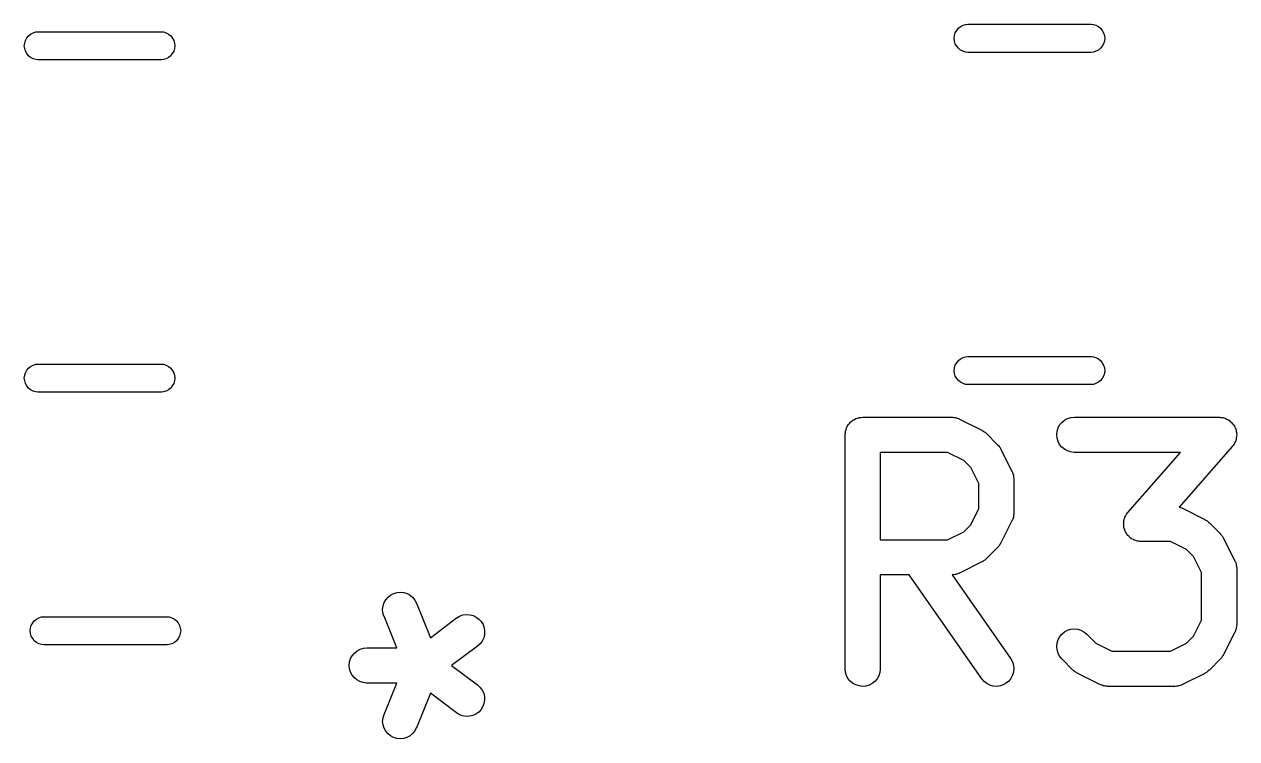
# Model space of a CAD drawing. Extents: x 74.7 to 135.7, y -62.7 to -36.3.
# Drawn here: x 104.68 to 109.86, y -59.25 to -56.2 of the extents above; entities that cross this region are included whole.
import ezdxf

# ---------------------------------------------------------------- set-up
doc = ezdxf.new("R2010")
doc.units = 0
doc.header["$MEASUREMENT"] = 0
doc.layers.add('BLACK', color=7, linetype='CONTINUOUS')

msp = doc.modelspace()

# ---------------------------------------------------------------- linework, layer by layer
at = {"layer": 'BLACK', "linetype": 'CONTINUOUS'}
for p, q in [((104.705, -56.2399), (104.716, -56.2343)), ((104.716, -56.2343), (104.727, -56.2309)), ((104.727, -56.2309), (104.736, -56.23)), ((104.736, -56.23), (105.264, -56.23)), ((105.264, -56.23), (105.273, -56.2309)), ((105.273, -56.2309), (105.284, -56.2343)), ((105.284, -56.2343), (105.295, -56.2399)), ((108.655, -56.2462), (108.658, -56.2349)), ((108.658, -56.2349), (108.664, -56.2245)), ((108.664, -56.2245), (108.671, -56.2154)), ((108.671, -56.2154), (108.68, -56.2079)), ((108.68, -56.2079), (108.691, -56.2023)), ((108.691, -56.2023), (108.702, -56.1989)), ((108.702, -56.1989), (108.711, -56.198)), ((108.711, -56.198), (109.239, -56.198)), ((109.239, -56.198), (109.248, -56.1989)), ((109.248, -56.1989), (109.259, -56.2023)), ((109.259, -56.2023), (109.27, -56.2079)), ((109.27, -56.2079), (109.279, -56.2154)), ((109.279, -56.2154), (109.286, -56.2245)), ((109.286, -56.2245), (109.292, -56.2349)), ((109.292, -56.2349), (109.295, -56.2462)), ((104.678, -56.29), (104.68, -56.2782)), ((104.68, -56.2782), (104.683, -56.2669)), ((104.683, -56.2669), (104.689, -56.2565)), ((104.689, -56.2565), (104.696, -56.2474)), ((104.696, -56.2474), (104.705, -56.2399)), ((105.295, -56.2399), (105.304, -56.2474)), ((105.304, -56.2474), (105.311, -56.2565)), ((105.311, -56.2565), (105.317, -56.2669)), ((105.317, -56.2669), (105.32, -56.2782)), ((105.32, -56.2782), (105.322, -56.29)), ((108.653, -56.258), (108.655, -56.2462)), ((108.655, -56.2698), (108.653, -56.258)), ((108.658, -56.2811), (108.655, -56.2698)), ((108.664, -56.2915), (108.658, -56.2811)), ((109.292, -56.2811), (109.286, -56.2915)), ((109.295, -56.2698), (109.292, -56.2811)), ((109.295, -56.2462), (109.297, -56.258)), ((109.297, -56.258), (109.295, -56.2698)), ((104.68, -56.3018), (104.678, -56.29)), ((104.683, -56.3131), (104.68, -56.3018)), ((104.689, -56.3235), (104.683, -56.3131)), ((104.696, -56.3326), (104.689, -56.3235)), ((104.705, -56.3401), (104.696, -56.3326)), ((105.304, -56.3326), (105.295, -56.3401)), ((105.311, -56.3235), (105.304, -56.3326)), ((105.317, -56.3131), (105.311, -56.3235)), ((105.32, -56.3018), (105.317, -56.3131)), ((105.322, -56.29), (105.32, -56.3018)), ((108.671, -56.3006), (108.664, -56.2915)), ((108.68, -56.3081), (108.671, -56.3006)), ((108.691, -56.3137), (108.68, -56.3081)), ((108.702, -56.3171), (108.691, -56.3137)), ((108.711, -56.318), (108.702, -56.3171)), ((109.239, -56.318), (108.711, -56.318)), ((109.248, -56.3171), (109.239, -56.318)), ((109.259, -56.3137), (109.248, -56.3171)), ((109.27, -56.3081), (109.259, -56.3137)), ((109.279, -56.3006), (109.27, -56.3081)), ((109.286, -56.2915), (109.279, -56.3006)), ((104.716, -56.3457), (104.705, -56.3401)), ((104.727, -56.3491), (104.716, -56.3457)), ((104.736, -56.35), (104.727, -56.3491)), ((105.264, -56.35), (104.736, -56.35)), ((105.273, -56.3491), (105.264, -56.35)), ((105.284, -56.3457), (105.273, -56.3491)), ((105.295, -56.3401), (105.284, -56.3457)), ((108.671, -57.6354), (108.68, -57.6279)), ((108.68, -57.6279), (108.691, -57.6223)), ((108.691, -57.6223), (108.702, -57.6189)), ((108.702, -57.6189), (108.711, -57.618)), ((108.711, -57.618), (109.239, -57.618)), ((109.239, -57.618), (109.248, -57.6189)), ((109.248, -57.6189), (109.259, -57.6223)), ((109.259, -57.6223), (109.27, -57.6279)), ((109.27, -57.6279), (109.279, -57.6354)), ((104.683, -57.6869), (104.689, -57.6765)), ((104.689, -57.6765), (104.696, -57.6674)), ((104.696, -57.6674), (104.705, -57.6599)), ((104.705, -57.6599), (104.716, -57.6543)), ((104.716, -57.6543), (104.727, -57.6509)), ((104.727, -57.6509), (104.736, -57.65)), ((104.736, -57.65), (105.264, -57.65)), ((105.264, -57.65), (105.273, -57.6509)), ((105.273, -57.6509), (105.284, -57.6543)), ((105.284, -57.6543), (105.295, -57.6599)), ((105.295, -57.6599), (105.304, -57.6674)), ((105.304, -57.6674), (105.311, -57.6765)), ((105.311, -57.6765), (105.317, -57.6869)), ((108.653, -57.678), (108.655, -57.6662)), ((108.655, -57.6898), (108.653, -57.678)), ((108.655, -57.6662), (108.658, -57.6549)), ((108.658, -57.6549), (108.664, -57.6445)), ((108.664, -57.6445), (108.671, -57.6354)), ((109.279, -57.6354), (109.286, -57.6445)), ((109.286, -57.6445), (109.292, -57.6549)), ((109.292, -57.6549), (109.295, -57.6662)), ((109.295, -57.6662), (109.297, -57.678)), ((109.297, -57.678), (109.295, -57.6898)), ((104.678, -57.71), (104.68, -57.6982)), ((104.68, -57.7218), (104.678, -57.71)), ((104.68, -57.6982), (104.683, -57.6869)), ((104.683, -57.7331), (104.68, -57.7218)), ((104.689, -57.7435), (104.683, -57.7331)), ((105.317, -57.7331), (105.311, -57.7435)), ((105.317, -57.6869), (105.32, -57.6982)), ((105.32, -57.7218), (105.317, -57.7331)), ((105.32, -57.6982), (105.322, -57.71)), ((105.322, -57.71), (105.32, -57.7218)), ((108.658, -57.7011), (108.655, -57.6898)), ((108.664, -57.7115), (108.658, -57.7011)), ((108.671, -57.7206), (108.664, -57.7115)), ((108.68, -57.7281), (108.671, -57.7206)), ((108.691, -57.7337), (108.68, -57.7281)), ((108.702, -57.7371), (108.691, -57.7337)), ((108.711, -57.738), (108.702, -57.7371)), ((109.239, -57.738), (108.711, -57.738)), ((109.248, -57.7371), (109.239, -57.738)), ((109.259, -57.7337), (109.248, -57.7371)), ((109.27, -57.7281), (109.259, -57.7337)), ((109.279, -57.7206), (109.27, -57.7281)), ((109.286, -57.7115), (109.279, -57.7206)), ((109.292, -57.7011), (109.286, -57.7115)), ((109.295, -57.6898), (109.292, -57.7011)), ((104.696, -57.7526), (104.689, -57.7435)), ((104.705, -57.7601), (104.696, -57.7526)), ((104.716, -57.7657), (104.705, -57.7601)), ((104.727, -57.7691), (104.716, -57.7657)), ((104.736, -57.77), (104.727, -57.7691)), ((105.264, -57.77), (104.736, -57.77)), ((105.273, -57.7691), (105.264, -57.77)), ((105.284, -57.7657), (105.273, -57.7691)), ((105.295, -57.7601), (105.284, -57.7657)), ((105.304, -57.7526), (105.295, -57.7601)), ((105.311, -57.7435), (105.304, -57.7526)), ((108.215, -57.8944), (108.22, -57.8899)), ((108.22, -57.8899), (108.221, -57.8898)), ((108.221, -57.8896), (108.227, -57.8864)), ((108.221, -57.8898), (108.221, -57.8896)), ((108.227, -57.8864), (108.233, -57.883)), ((108.233, -57.883), (108.234, -57.883)), ((108.234, -57.8828), (108.241, -57.8808)), ((108.234, -57.883), (108.234, -57.8828)), ((108.241, -57.8808), (108.247, -57.8788)), ((108.247, -57.8788), (108.248, -57.8788)), ((108.248, -57.8787), (108.255, -57.8781)), ((108.248, -57.8788), (108.248, -57.8787)), ((108.255, -57.8781), (108.262, -57.8774)), ((108.262, -57.8774), (108.643, -57.8774)), ((108.643, -57.8774), (108.644, -57.8774)), ((108.644, -57.8774), (108.646, -57.8776)), ((108.646, -57.8776), (108.648, -57.8776)), ((108.648, -57.8776), (108.653, -57.8784)), ((108.653, -57.8784), (108.658, -57.879)), ((108.658, -57.879), (108.661, -57.8797)), ((108.661, -57.8797), (108.663, -57.8801)), ((108.663, -57.8801), (108.668, -57.8819)), ((108.668, -57.8819), (108.672, -57.8834)), ((108.672, -57.8834), (108.674, -57.8845)), ((108.674, -57.8845), (108.676, -57.8853)), ((108.676, -57.8853), (108.772, -57.9329)), ((109.114, -57.8992), (109.125, -57.8899)), ((109.125, -57.8899), (109.138, -57.883)), ((109.138, -57.883), (109.152, -57.8788)), ((109.152, -57.8788), (109.167, -57.8774)), ((109.167, -57.8774), (109.786, -57.8774)), ((109.786, -57.8774), (109.787, -57.8774)), ((109.787, -57.8774), (109.791, -57.8779)), ((109.791, -57.8779), (109.796, -57.8781)), ((109.796, -57.8781), (109.799, -57.8787)), ((109.799, -57.8787), (109.801, -57.879)), ((109.801, -57.879), (109.806, -57.8804)), ((109.806, -57.8804), (109.81, -57.8815)), ((109.81, -57.8815), (109.813, -57.8826)), ((109.813, -57.8826), (109.815, -57.8834)), ((109.815, -57.8834), (109.819, -57.8857)), ((109.819, -57.8857), (109.824, -57.8877)), ((109.824, -57.8877), (109.826, -57.8892)), ((109.826, -57.8892), (109.828, -57.8905)), ((109.828, -57.8905), (109.832, -57.8935)), ((109.832, -57.8935), (109.835, -57.8963)), ((108.187, -57.9513), (108.188, -57.9443)), ((108.188, -57.9373), (108.189, -57.937)), ((108.188, -57.9443), (108.188, -57.9373)), ((108.189, -57.9368), (108.191, -57.9301)), ((108.189, -57.937), (108.189, -57.9368)), ((108.191, -57.9301), (108.193, -57.9233)), ((108.193, -57.9228), (108.196, -57.9166)), ((108.193, -57.9231), (108.193, -57.9228)), ((108.193, -57.9233), (108.193, -57.9231)), ((108.196, -57.9166), (108.2, -57.9104)), ((108.2, -57.91), (108.205, -57.9046)), ((108.2, -57.9102), (108.2, -57.91)), ((108.2, -57.9104), (108.2, -57.9102)), ((108.205, -57.9046), (108.209, -57.8992)), ((108.209, -57.8988), (108.215, -57.8944)), ((108.209, -57.899), (108.209, -57.8988)), ((108.209, -57.8992), (108.209, -57.899)), ((108.772, -57.9329), (108.773, -57.9334)), ((108.773, -57.9334), (108.776, -57.9357)), ((108.776, -57.9357), (108.78, -57.9377)), ((108.78, -57.9377), (108.782, -57.9397)), ((108.782, -57.9397), (108.785, -57.9414)), ((108.785, -57.9414), (108.788, -57.9443)), ((108.788, -57.9443), (108.791, -57.947)), ((109.092, -57.9519), (109.093, -57.9373)), ((109.093, -57.9373), (109.098, -57.9233)), ((109.098, -57.9233), (109.104, -57.9104)), ((109.104, -57.9104), (109.114, -57.8992)), ((109.835, -57.8963), (109.837, -57.8982)), ((109.837, -57.8982), (109.839, -57.8999)), ((109.839, -57.8999), (109.842, -57.9036)), ((109.842, -57.9036), (109.845, -57.907)), ((109.845, -57.907), (109.847, -57.9093)), ((109.847, -57.9093), (109.848, -57.9113)), ((109.848, -57.9113), (109.851, -57.9155)), ((109.851, -57.9155), (109.853, -57.9195)), ((109.853, -57.9195), (109.854, -57.922)), ((109.854, -57.922), (109.855, -57.9243)), ((109.855, -57.9243), (109.857, -57.9288)), ((109.857, -57.9288), (109.858, -57.9332)), ((109.858, -57.9332), (109.859, -57.9358)), ((109.859, -57.9358), (109.859, -57.9383)), ((109.859, -57.9383), (109.86, -57.943)), ((109.86, -57.943), (109.861, -57.9477)), ((108.187, -57.9518), (108.187, -57.9513)), ((108.187, -57.9519), (108.187, -57.9518)), ((108.187, -57.9524), (108.187, -57.9519)), ((108.187, -57.9519), (108.187, -57.9519)), ((108.187, -58.9524), (108.187, -57.9524)), ((108.791, -57.947), (108.839, -57.9946)), ((108.839, -57.9946), (108.839, -57.9953)), ((108.839, -57.9953), (108.842, -57.9986)), ((109.093, -57.9664), (109.092, -57.9519)), ((109.097, -57.9805), (109.093, -57.9664)), ((109.104, -57.9934), (109.097, -57.9805)), ((109.113, -58.0049), (109.104, -57.9934)), ((109.848, -57.9943), (109.845, -57.9979)), ((109.849, -57.992), (109.848, -57.9943)), ((109.851, -57.9899), (109.849, -57.992)), ((109.853, -57.9856), (109.851, -57.9899)), ((109.855, -57.9814), (109.853, -57.9856)), ((109.856, -57.9789), (109.855, -57.9814)), ((109.857, -57.9765), (109.856, -57.9789)), ((109.858, -57.972), (109.857, -57.9765)), ((109.859, -57.9675), (109.858, -57.972)), ((109.86, -57.9623), (109.859, -57.9648)), ((109.859, -57.9648), (109.859, -57.9675)), ((109.861, -57.9477), (109.86, -57.9503)), ((109.86, -57.9503), (109.861, -57.9529)), ((109.861, -57.9529), (109.86, -57.9576)), ((109.86, -57.9576), (109.86, -57.9623)), ((108.337, -58.0274), (108.337, -58.4012)), ((108.625, -58.0274), (108.337, -58.0274)), ((108.694, -58.0616), (108.625, -58.0274)), ((108.842, -57.9986), (108.845, -58.0017)), ((108.845, -58.0017), (108.847, -58.0043)), ((108.847, -58.0043), (108.849, -58.0068)), ((108.849, -58.0068), (108.851, -58.0105)), ((108.851, -58.0105), (108.853, -58.0141)), ((108.853, -58.0141), (108.9, -58.1093)), ((109.124, -58.0143), (109.113, -58.0049)), ((109.137, -58.0213), (109.124, -58.0143)), ((109.151, -58.0257), (109.137, -58.0213)), ((109.166, -58.0274), (109.151, -58.0257)), ((109.167, -58.0274), (109.166, -58.0274)), ((109.62, -58.0274), (109.167, -58.0274)), ((109.396, -58.2839), (109.62, -58.0274)), ((109.842, -58.0018), (109.615, -58.2611)), ((109.845, -57.9979), (109.842, -58.0018)), ((108.724, -58.092), (108.694, -58.0616)), ((108.758, -58.1606), (108.724, -58.092)), ((108.9, -58.1093), (108.901, -58.1103)), ((108.901, -58.1103), (108.902, -58.1123)), ((108.902, -58.1123), (108.903, -58.1143)), ((108.903, -58.1143), (108.904, -58.1192)), ((108.904, -58.1192), (108.906, -58.124)), ((108.906, -58.124), (108.906, -58.1262)), ((108.906, -58.1262), (108.907, -58.1283)), ((108.907, -58.1283), (108.907, -58.1334)), ((108.907, -58.1334), (108.908, -58.1385)), ((108.908, -58.1385), (108.908, -58.1407)), ((108.908, -58.1407), (108.908, -58.1429)), ((108.908, -58.1429), (108.908, -58.2857)), ((108.758, -58.268), (108.758, -58.1606)), ((108.724, -58.3365), (108.758, -58.268)), ((108.906, -58.3056), (108.904, -58.3104)), ((108.907, -58.3013), (108.906, -58.3034)), ((108.906, -58.3034), (108.906, -58.3056)), ((108.908, -58.2912), (108.907, -58.2962)), ((108.907, -58.2962), (108.907, -58.3013)), ((108.908, -58.2857), (108.908, -58.2868)), ((108.908, -58.2868), (108.908, -58.289)), ((108.908, -58.289), (108.908, -58.2912)), ((109.381, -58.3092), (109.382, -58.3068)), ((109.382, -58.3068), (109.383, -58.3043)), ((109.383, -58.3043), (109.385, -58.3001)), ((109.385, -58.3001), (109.387, -58.2958)), ((109.387, -58.2958), (109.389, -58.2937)), ((109.389, -58.2937), (109.39, -58.2914)), ((109.39, -58.2914), (109.393, -58.2878)), ((109.393, -58.2878), (109.396, -58.2839)), ((109.615, -58.2611), (109.62, -58.2629)), ((109.62, -58.2629), (109.625, -58.2644)), ((109.625, -58.2644), (109.627, -58.2655)), ((109.627, -58.2655), (109.629, -58.2663)), ((109.629, -58.2663), (109.724, -58.3139)), ((108.694, -58.3669), (108.724, -58.3365)), ((108.9, -58.3193), (108.853, -58.4145)), ((108.901, -58.3172), (108.9, -58.3193)), ((108.902, -58.3153), (108.901, -58.3172)), ((108.904, -58.3104), (108.902, -58.3153)), ((109.377, -58.3328), (109.378, -58.3281)), ((109.378, -58.3354), (109.377, -58.3328)), ((109.378, -58.3234), (109.379, -58.3209)), ((109.378, -58.3281), (109.378, -58.3234)), ((109.378, -58.3381), (109.378, -58.3354)), ((109.378, -58.3427), (109.378, -58.3381)), ((109.379, -58.3474), (109.378, -58.3427)), ((109.379, -58.3183), (109.38, -58.3138)), ((109.379, -58.3209), (109.379, -58.3183)), ((109.379, -58.3499), (109.379, -58.3474)), ((109.38, -58.3525), (109.379, -58.3499)), ((109.38, -58.3138), (109.381, -58.3092)), ((109.382, -58.3569), (109.38, -58.3525)), ((109.383, -58.3614), (109.382, -58.3569)), ((109.724, -58.3139), (109.725, -58.3143)), ((109.725, -58.3143), (109.728, -58.3166)), ((109.728, -58.3166), (109.732, -58.3186)), ((109.732, -58.3186), (109.735, -58.3206)), ((109.735, -58.3206), (109.737, -58.3223)), ((109.737, -58.3223), (109.74, -58.3252)), ((109.74, -58.3252), (109.744, -58.3279)), ((109.744, -58.3279), (109.791, -58.3755)), ((108.337, -58.4012), (108.625, -58.4012)), ((108.625, -58.4012), (108.694, -58.3669)), ((109.384, -58.3638), (109.383, -58.3614)), ((109.385, -58.3662), (109.384, -58.3638)), ((109.387, -58.3702), (109.385, -58.3662)), ((109.39, -58.3744), (109.387, -58.3702)), ((109.391, -58.3764), (109.39, -58.3744)), ((109.393, -58.3787), (109.391, -58.3764)), ((109.396, -58.3821), (109.393, -58.3787)), ((109.399, -58.3858), (109.396, -58.3821)), ((109.401, -58.3875), (109.399, -58.3858)), ((109.403, -58.3894), (109.401, -58.3875)), ((109.406, -58.3922), (109.403, -58.3894)), ((109.41, -58.3952), (109.406, -58.3922)), ((109.412, -58.3965), (109.41, -58.3952)), ((109.414, -58.398), (109.412, -58.3965)), ((109.419, -58.4), (109.414, -58.398)), ((109.423, -58.4023), (109.419, -58.4)), ((109.425, -58.4031), (109.423, -58.4023)), ((109.428, -58.4042), (109.425, -58.4031)), ((109.432, -58.4053), (109.428, -58.4042)), ((109.437, -58.4067), (109.432, -58.4053)), ((109.439, -58.407), (109.437, -58.4067)), ((109.442, -58.4076), (109.439, -58.407)), ((109.447, -58.4078), (109.442, -58.4076)), ((109.451, -58.4083), (109.447, -58.4078)), ((109.452, -58.4083), (109.451, -58.4083)), ((109.578, -58.4083), (109.452, -58.4083)), ((109.646, -58.4426), (109.578, -58.4083)), ((109.791, -58.3755), (109.792, -58.3763)), ((109.792, -58.3763), (109.794, -58.3796)), ((109.794, -58.3796), (109.797, -58.3826)), ((109.797, -58.3826), (109.799, -58.3853)), ((109.799, -58.3853), (109.801, -58.3877)), ((109.801, -58.3877), (109.803, -58.3915)), ((109.803, -58.3915), (109.805, -58.395)), ((109.805, -58.395), (109.853, -58.4903)), ((108.839, -58.434), (108.791, -58.4816)), ((108.841, -58.4307), (108.839, -58.434)), ((108.844, -58.4277), (108.841, -58.4307)), ((108.846, -58.4251), (108.844, -58.4277)), ((108.848, -58.4227), (108.846, -58.4251)), ((108.85, -58.419), (108.848, -58.4227)), ((108.852, -58.4154), (108.85, -58.419)), ((108.853, -58.4145), (108.852, -58.4154)), ((109.676, -58.473), (109.646, -58.4426)), ((108.772, -58.4957), (108.676, -58.5433)), ((108.775, -58.4934), (108.772, -58.4957)), ((108.779, -58.4915), (108.775, -58.4934)), ((108.781, -58.4895), (108.779, -58.4915)), ((108.784, -58.4879), (108.781, -58.4895)), ((108.787, -58.485), (108.784, -58.4879)), ((108.79, -58.4823), (108.787, -58.485)), ((108.791, -58.4816), (108.79, -58.4823)), ((109.711, -58.5415), (109.676, -58.473)), ((109.853, -58.4903), (109.853, -58.4912)), ((109.853, -58.4912), (109.854, -58.4933)), ((109.854, -58.4933), (109.855, -58.4952)), ((109.855, -58.4952), (109.857, -58.5001)), ((109.857, -58.5001), (109.858, -58.5049)), ((109.858, -58.5049), (109.859, -58.5071)), ((109.859, -58.5071), (109.859, -58.5092)), ((109.859, -58.5092), (109.86, -58.5143)), ((109.86, -58.5143), (109.861, -58.5194)), ((108.461, -58.5512), (108.337, -58.5512)), ((108.337, -58.5512), (108.337, -58.9524)), ((108.772, -58.9954), (108.461, -58.5512)), ((108.645, -58.551), (108.644, -58.5511)), ((108.644, -58.5511), (108.895, -58.9094)), ((108.647, -58.5511), (108.645, -58.551)), ((108.652, -58.5503), (108.647, -58.5511)), ((108.657, -58.5498), (108.652, -58.5503)), ((108.66, -58.5491), (108.657, -58.5498)), ((108.662, -58.5488), (108.66, -58.5491)), ((108.667, -58.547), (108.662, -58.5488)), ((108.671, -58.5455), (108.667, -58.547)), ((108.673, -58.5445), (108.671, -58.5455)), ((108.675, -58.5437), (108.673, -58.5445)), ((108.676, -58.5433), (108.675, -58.5437)), ((109.711, -58.7442), (109.711, -58.5415)), ((109.861, -58.5194), (109.86, -58.5216)), ((109.86, -58.5216), (109.861, -58.5238)), ((109.861, -58.5238), (109.861, -58.7619)), ((106.212, -58.6836), (106.217, -58.6697)), ((106.217, -58.6697), (106.224, -58.657)), ((106.224, -58.657), (106.233, -58.6459)), ((106.233, -58.6459), (106.245, -58.6368)), ((106.245, -58.6368), (106.258, -58.6302)), ((106.258, -58.6302), (106.272, -58.6262)), ((106.272, -58.6262), (106.287, -58.625)), ((106.287, -58.625), (106.301, -58.6267)), ((106.301, -58.6267), (106.315, -58.6312)), ((106.315, -58.6312), (106.328, -58.6383)), ((106.328, -58.6383), (106.339, -58.6477)), ((106.339, -58.6477), (106.348, -58.6591)), ((106.348, -58.6591), (106.355, -58.6721)), ((106.21, -58.6982), (106.212, -58.6836)), ((106.211, -58.7128), (106.21, -58.6982)), ((106.215, -58.7269), (106.211, -58.7128)), ((106.355, -58.6721), (106.414, -58.8194)), ((106.539, -58.7272), (106.553, -58.7224)), ((106.553, -58.7224), (106.568, -58.7203)), ((106.568, -58.7203), (106.582, -58.7211)), ((106.582, -58.7211), (106.597, -58.7247)), ((104.705, -58.7782), (104.708, -58.7669)), ((104.708, -58.7669), (104.714, -58.7565)), ((104.714, -58.7565), (104.721, -58.7474)), ((104.721, -58.7474), (104.73, -58.7399)), ((104.73, -58.7399), (104.741, -58.7343)), ((104.741, -58.7343), (104.752, -58.7309)), ((104.752, -58.7309), (104.761, -58.73)), ((104.761, -58.73), (105.289, -58.73)), ((105.289, -58.73), (105.298, -58.7309)), ((105.298, -58.7309), (105.309, -58.7343)), ((105.309, -58.7343), (105.32, -58.7399)), ((105.32, -58.7399), (105.329, -58.7474)), ((105.329, -58.7474), (105.336, -58.7565)), ((105.336, -58.7565), (105.342, -58.7669)), ((105.342, -58.7669), (105.345, -58.7782)), ((106.216, -58.7279), (106.215, -58.7269)), ((106.27, -58.8631), (106.216, -58.7279)), ((106.414, -58.8194), (106.526, -58.7352)), ((106.526, -58.7352), (106.527, -58.7346)), ((106.527, -58.7346), (106.539, -58.7272)), ((106.597, -58.7247), (106.61, -58.731)), ((106.61, -58.731), (106.621, -58.7398)), ((106.621, -58.7398), (106.631, -58.7507)), ((106.631, -58.7507), (106.639, -58.7632)), ((106.639, -58.7632), (106.644, -58.777)), ((109.676, -58.8127), (109.711, -58.7442)), ((109.86, -58.7724), (109.859, -58.7775)), ((109.861, -58.763), (109.86, -58.7651)), ((109.86, -58.7651), (109.861, -58.7674)), ((109.861, -58.7674), (109.86, -58.7724)), ((109.861, -58.7619), (109.861, -58.763)), ((104.703, -58.79), (104.705, -58.7782)), ((104.705, -58.8018), (104.703, -58.79)), ((104.708, -58.8131), (104.705, -58.8018)), ((104.714, -58.8235), (104.708, -58.8131)), ((104.721, -58.8326), (104.714, -58.8235)), ((105.336, -58.8235), (105.329, -58.8326)), ((105.342, -58.8131), (105.336, -58.8235)), ((105.345, -58.8018), (105.342, -58.8131)), ((105.345, -58.7782), (105.347, -58.79)), ((105.347, -58.79), (105.345, -58.8018)), ((106.642, -58.8203), (106.635, -58.8336)), ((106.645, -58.8061), (106.642, -58.8203)), ((106.644, -58.777), (106.646, -58.7915)), ((106.646, -58.7915), (106.645, -58.8061)), ((109.098, -58.8278), (109.105, -58.815)), ((109.105, -58.815), (109.114, -58.8037)), ((109.114, -58.8037), (109.125, -58.7945)), ((109.125, -58.7945), (109.138, -58.7877)), ((109.138, -58.7877), (109.152, -58.7835)), ((109.152, -58.7835), (109.167, -58.7821)), ((109.167, -58.7821), (109.181, -58.7836)), ((109.181, -58.7836), (109.195, -58.7879)), ((109.195, -58.7879), (109.208, -58.7948)), ((109.208, -58.7948), (109.22, -58.8041)), ((109.22, -58.8041), (109.259, -58.8431)), ((109.646, -58.8431), (109.676, -58.8127)), ((109.853, -58.7954), (109.805, -58.8907)), ((109.854, -58.7934), (109.853, -58.7954)), ((109.855, -58.7914), (109.854, -58.7934)), ((109.856, -58.7866), (109.855, -58.7914)), ((109.858, -58.7818), (109.856, -58.7866)), ((109.859, -58.7775), (109.858, -58.7796)), ((109.858, -58.7796), (109.858, -58.7818)), ((104.73, -58.8401), (104.721, -58.8326)), ((104.741, -58.8457), (104.73, -58.8401)), ((104.752, -58.8491), (104.741, -58.8457)), ((104.761, -58.85), (104.752, -58.8491)), ((105.289, -58.85), (104.761, -58.85)), ((105.298, -58.8491), (105.289, -58.85)), ((105.309, -58.8457), (105.298, -58.8491)), ((105.32, -58.8401), (105.309, -58.8457)), ((105.329, -58.8326), (105.32, -58.8401)), ((106.09, -58.8849), (106.101, -58.8756)), ((106.101, -58.8756), (106.114, -58.8688)), ((106.114, -58.8688), (106.128, -58.8645)), ((106.128, -58.8645), (106.142, -58.8631)), ((106.142, -58.8631), (106.27, -58.8631)), ((106.616, -58.8552), (106.505, -58.9381)), ((106.627, -58.8454), (106.616, -58.8552)), ((106.635, -58.8336), (106.627, -58.8454)), ((109.092, -58.8564), (109.093, -58.8418)), ((109.093, -58.8709), (109.092, -58.8564)), ((109.093, -58.8418), (109.098, -58.8278)), ((109.097, -58.885), (109.093, -58.8709)), ((109.259, -58.8431), (109.327, -58.8774)), ((109.327, -58.8774), (109.578, -58.8774)), ((109.578, -58.8774), (109.646, -58.8431)), ((106.067, -58.9376), (106.069, -58.923)), ((106.069, -58.923), (106.073, -58.909)), ((106.073, -58.909), (106.08, -58.8962)), ((106.08, -58.8962), (106.09, -58.8849)), ((108.895, -58.9094), (108.895, -58.9102)), ((108.895, -58.9102), (108.902, -58.9231)), ((108.902, -58.9231), (108.907, -58.9371)), ((109.104, -58.898), (109.097, -58.885)), ((109.113, -58.9094), (109.104, -58.898)), ((109.114, -58.9102), (109.113, -58.9094)), ((109.161, -58.9578), (109.114, -58.9102)), ((109.791, -58.9102), (109.744, -58.9578)), ((109.794, -58.9069), (109.791, -58.9102)), ((109.797, -58.9039), (109.794, -58.9069)), ((109.798, -58.9013), (109.797, -58.9039)), ((109.8, -58.8989), (109.798, -58.9013)), ((109.802, -58.8952), (109.8, -58.8989)), ((109.805, -58.8916), (109.802, -58.8952)), ((109.805, -58.8907), (109.805, -58.8916)), ((106.069, -58.9521), (106.067, -58.9376)), ((106.073, -58.9662), (106.069, -58.9521)), ((106.08, -58.9792), (106.073, -58.9662)), ((106.089, -58.9906), (106.08, -58.9792)), ((106.505, -58.9381), (106.616, -59.021)), ((108.188, -58.9669), (108.187, -58.9524)), ((108.193, -58.981), (108.188, -58.9669)), ((108.199, -58.9939), (108.193, -58.981)), ((108.331, -58.9819), (108.324, -58.9948)), ((108.335, -58.968), (108.331, -58.9819)), ((108.337, -58.9534), (108.335, -58.968)), ((108.337, -58.9524), (108.337, -58.9534)), ((108.903, -58.9802), (108.896, -58.9932)), ((108.907, -58.9662), (108.903, -58.9802)), ((108.907, -58.9371), (108.908, -58.9516)), ((108.908, -58.9516), (108.907, -58.9662)), ((109.165, -58.9605), (109.161, -58.9578)), ((109.168, -58.9634), (109.165, -58.9605)), ((109.17, -58.9651), (109.168, -58.9634)), ((109.173, -58.9671), (109.17, -58.9651)), ((109.176, -58.9691), (109.173, -58.9671)), ((109.18, -58.9714), (109.176, -58.9691)), ((109.181, -58.9718), (109.18, -58.9714)), ((109.276, -59.0195), (109.181, -58.9718)), ((109.724, -58.9718), (109.629, -59.0195)), ((109.728, -58.9696), (109.724, -58.9718)), ((109.731, -58.9677), (109.728, -58.9696)), ((109.734, -58.9657), (109.731, -58.9677)), ((109.736, -58.9641), (109.734, -58.9657)), ((109.739, -58.9612), (109.736, -58.9641)), ((109.743, -58.9585), (109.739, -58.9612)), ((109.744, -58.9578), (109.743, -58.9585)), ((106.1, -59), (106.089, -58.9906)), ((106.113, -59.007), (106.1, -59)), ((106.127, -59.0115), (106.113, -59.007)), ((106.141, -59.0131), (106.127, -59.0115)), ((106.142, -59.0131), (106.141, -59.0131)), ((106.27, -59.0131), (106.142, -59.0131)), ((106.216, -59.1483), (106.27, -59.0131)), ((106.616, -59.021), (106.617, -59.0216)), ((106.617, -59.0216), (106.627, -59.0316)), ((106.627, -59.0316), (106.636, -59.0435)), ((108.209, -59.0052), (108.199, -58.9939)), ((108.22, -59.0146), (108.209, -59.0052)), ((108.233, -59.0215), (108.22, -59.0146)), ((108.247, -59.0258), (108.233, -59.0215)), ((108.261, -59.0274), (108.247, -59.0258)), ((108.276, -59.0261), (108.261, -59.0274)), ((108.29, -59.0219), (108.276, -59.0261)), ((108.303, -59.0151), (108.29, -59.0219)), ((108.314, -59.006), (108.303, -59.0151)), ((108.324, -58.9948), (108.314, -59.006)), ((108.781, -59.0065), (108.772, -58.9954)), ((108.793, -59.0156), (108.781, -59.0065)), ((108.806, -59.0222), (108.793, -59.0156)), ((108.82, -59.0262), (108.806, -59.0222)), ((108.835, -59.0274), (108.82, -59.0262)), ((108.849, -59.0257), (108.835, -59.0274)), ((108.863, -59.0212), (108.849, -59.0257)), ((108.876, -59.0141), (108.863, -59.0212)), ((108.887, -59.0047), (108.876, -59.0141)), ((108.896, -58.9932), (108.887, -59.0047)), ((109.278, -59.0203), (109.276, -59.0195)), ((109.28, -59.0213), (109.278, -59.0203)), ((109.285, -59.0229), (109.28, -59.0213)), ((109.29, -59.0247), (109.285, -59.0229)), ((109.292, -59.0251), (109.29, -59.0247)), ((109.294, -59.0257), (109.292, -59.0251)), ((109.299, -59.0263), (109.294, -59.0257)), ((109.304, -59.0272), (109.299, -59.0263)), ((109.306, -59.0271), (109.304, -59.0272)), ((109.308, -59.0274), (109.306, -59.0271)), ((109.31, -59.0274), (109.308, -59.0274)), ((109.595, -59.0274), (109.31, -59.0274)), ((109.597, -59.0272), (109.595, -59.0274)), ((109.6, -59.0273), (109.597, -59.0272)), ((109.605, -59.0265), (109.6, -59.0273)), ((109.61, -59.026), (109.605, -59.0265)), ((109.612, -59.0253), (109.61, -59.026)), ((109.614, -59.025), (109.612, -59.0253)), ((109.619, -59.0232), (109.614, -59.025)), ((109.624, -59.0217), (109.619, -59.0232)), ((109.626, -59.0207), (109.624, -59.0217)), ((109.628, -59.0199), (109.626, -59.0207)), ((109.629, -59.0195), (109.628, -59.0199)), ((106.414, -59.0568), (106.355, -59.204)), ((106.526, -59.141), (106.414, -59.0568)), ((106.636, -59.0435), (106.642, -59.0569)), ((106.642, -59.0569), (106.645, -59.0711)), ((106.646, -59.0858), (106.643, -59.1002)), ((106.645, -59.0711), (106.646, -59.0858)), ((106.621, -59.1371), (106.609, -59.1457)), ((106.631, -59.1264), (106.621, -59.1371)), ((106.638, -59.1139), (106.631, -59.1264)), ((106.643, -59.1002), (106.638, -59.1139)), ((106.21, -59.177), (106.212, -59.1624)), ((106.212, -59.1915), (106.21, -59.177)), ((106.212, -59.1624), (106.216, -59.1483)), ((106.538, -59.1486), (106.526, -59.141)), ((106.552, -59.1536), (106.538, -59.1486)), ((106.567, -59.1558), (106.552, -59.1536)), ((106.581, -59.1552), (106.567, -59.1558)), ((106.596, -59.1518), (106.581, -59.1552)), ((106.609, -59.1457), (106.596, -59.1518)), ((106.216, -59.2055), (106.212, -59.1915)), ((106.223, -59.2183), (106.216, -59.2055)), ((106.233, -59.2296), (106.223, -59.2183)), ((106.244, -59.2388), (106.233, -59.2296)), ((106.257, -59.2456), (106.244, -59.2388)), ((106.327, -59.2385), (106.314, -59.2454)), ((106.338, -59.2292), (106.327, -59.2385)), ((106.348, -59.2179), (106.338, -59.2292)), ((106.354, -59.205), (106.348, -59.2179)), ((106.355, -59.204), (106.354, -59.205)), ((106.271, -59.2498), (106.257, -59.2456)), ((106.285, -59.2512), (106.271, -59.2498)), ((106.3, -59.2497), (106.285, -59.2512)), ((106.314, -59.2454), (106.3, -59.2497))]:
    msp.add_line(p, q, dxfattribs=at)

doc.saveas('drawing.dxf')
